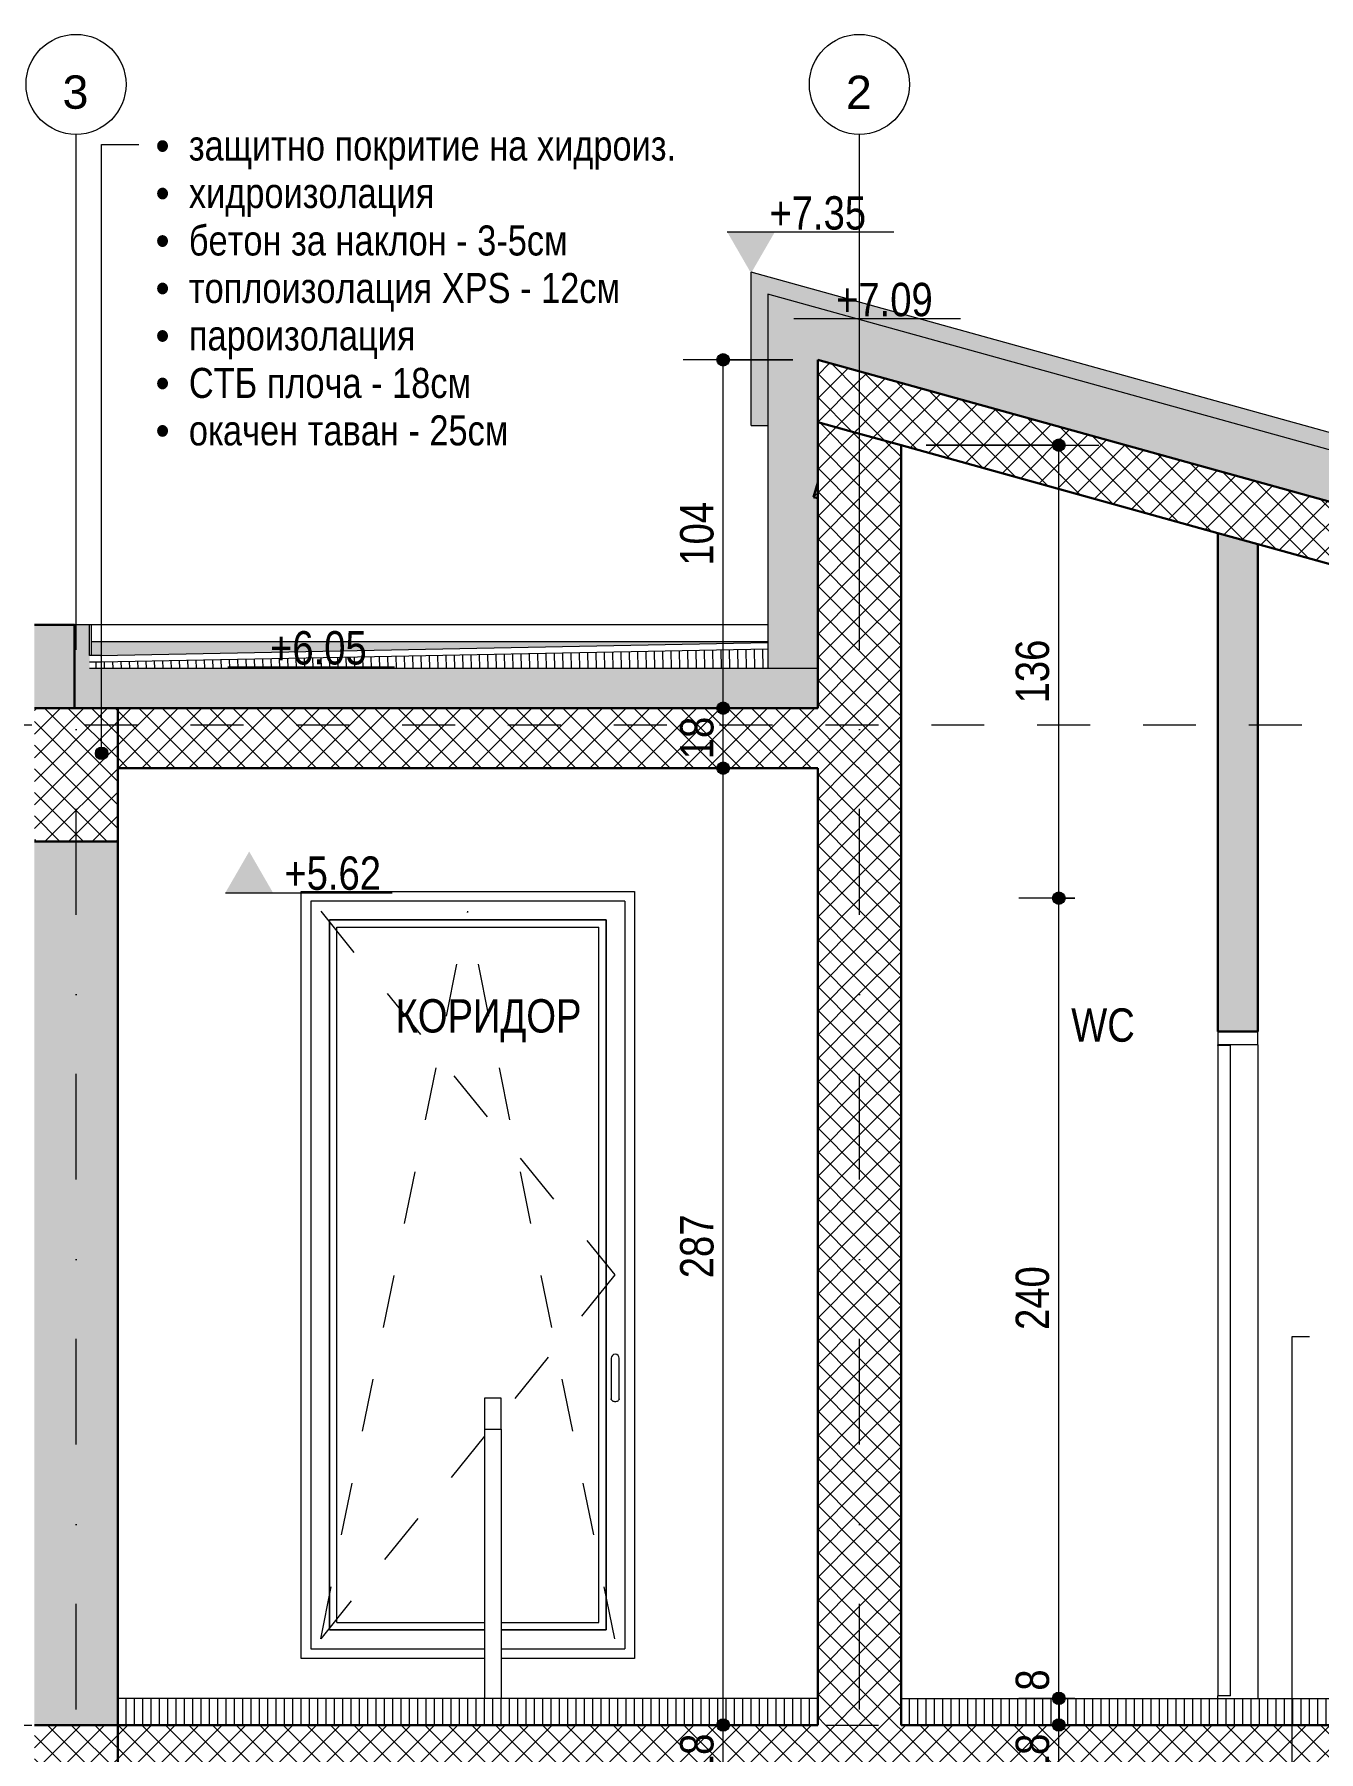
# Model space of a CAD drawing. Header units: centimetres. Extents: x -1882 to 51, y -197 to 807.
# Drawn here: x -944 to -559, y 292 to 807 of the extents above; entities that cross this region are included whole.
import ezdxf

# ---------------------------------------------------------------- set-up
doc = ezdxf.new("R2010")
doc.units = ezdxf.units.CM
doc.linetypes.add('Dash', pattern=[31.75, 15.875, -15.875])
doc.linetypes.add('Dash dot', pattern=[79.375, 31.75, -23.8125, 0, -23.8125])
for name, color, linetype, lineweight in [('A-ANNO-DIMS', 7, 'Continuous', 9), ('A-ANNO-DIMS-50', 7, 'Continuous', 9), ('A-ANNO-NOTE', 7, 'Continuous', 9), ('A-AREA-IDEN', 7, 'Continuous', 9), ('A-DETL-GENF', 7, 'Continuous', 9), ('A-DOOR', 7, 'Continuous', 9), ('A-DOOR-FRAM', 7, 'Continuous', 15), ('A-FLOR-FNSH', 7, 'Continuous', 9), ('A-FLOR-HRAL', 7, 'Continuous', 9), ('A-FLOR-LEVL', 7, 'Continuous', 9), ('A-FLOR-MCUT', 7, 'Continuous', 9), ('A-FLOR-PATT', 7, 'Continuous', 9), ('A-GLAZ', 7, 'Continuous', 5), ('A-GLAZ-HDLN', 7, 'Dash', 5), ('A-ROOF', 7, 'Continuous', 9), ('A-ROOF-FNSH', 7, 'Continuous', 9), ('A-ROOF-PATT', 7, 'Continuous', 9), ('A-WALL', 7, 'Continuous', 9), ('A-WALL-FNSH', 7, 'Continuous', 9), ('A-WALL-PATT', 7, 'Continuous', 9), ('G-ANNO-DIMS', 7, 'Continuous', 9), ('G-ANNO-TEXT', 7, 'Continuous', 9), ('S-BEAM', 7, 'Continuous', 9), ('S-COLS', 7, 'Continuous', 9), ('S-GRID', 7, 'Continuous', 9), ('S-GRID-IDEN', 7, 'Continuous', 9)]:
    doc.layers.add(name, color=color, linetype=linetype, lineweight=lineweight)
doc.layers.add('A-DETL', color=7, linetype='Continuous', lineweight=9, true_color=0x008000)
doc.styles.add('Arial', font='arial.ttf', dxfattribs={"height": 9.999999999999993})
doc.styles.add('Arial Narrow', font='ARIALN.TTF', dxfattribs={"height": 9.999999999999998})
doc.styles.add('Arial Narrow_1', font='ARIALN.TTF', dxfattribs={"height": 9.999999999999993})
doc.styles.add('Arial Narrow_2', font='ARIALN.TTF', dxfattribs={"height": 8.999999999999995})
doc.dimstyles.new('TEC_DIM', dxfattribs={"dimscale": 30.48, "dimtxt": 10.2343097361826, "dimasz": 0.4921259842519685, "dimexe": 0.3937007874015747, "dimexo": 0.2460629921259842, "dimgap": 0, "dimtad": 1, "dimdec": 0, "dimzin": 0, "dimdsep": 46, "dimtxsty": 'Arial Narrow', "dimblk1": 'DOTSMALL', "dimblk2": 'DOTSMALL', "dimsah": 1, "dimcen": 0.09, "dimazin": 0, "dimtfac": 1, "dimtdec": 4, "dimtix": 1, "dimtmove": 0, "dimatfit": 3, "dimfxl": 0, "dimtvp": 1, "dimtolj": 1, "dimtzin": 0, "dimarcsym": 0})
doc.dimstyles.new('TEC_DIM_2', dxfattribs={"dimscale": 30.48, "dimtxt": 10.2343097361826, "dimasz": 0.4921259842519685, "dimexe": 0.3937007874015747, "dimexo": 0.2460629921259842, "dimgap": 0, "dimtad": 1, "dimdec": 0, "dimzin": 0, "dimdsep": 46, "dimtxsty": 'Arial Narrow', "dimblk1": 'DOTSMALL', "dimblk2": 'DOTSMALL', "dimsah": 1, "dimcen": 0.09, "dimazin": 0, "dimtfac": 1, "dimtdec": 4, "dimtix": 1, "dimtmove": 2, "dimatfit": 3, "dimfxl": 0, "dimtvp": 1, "dimtolj": 1, "dimtzin": 0, "dimarcsym": 0})
pattern_1 = [(45, (-1066.009, 333.896), (-3.535533905932738, 3.535533905932738), []), (135, (-1066.009, 333.896), (-3.535533905932738, -3.535533905932737), [])]

# ---------------------------------------------------------------- blocks, each defined once
blk = doc.blocks.new('TEC_DOOR-INT - 70x200-2358333-5-5')
at = {"layer": 'A-DOOR', "lineweight": 15}
for p, q in [((-589.1434579077828, 503.7999999999998), (-589.1434579077828, 308.7999999999915)), ((-585.3434579077827, 503.7999999999998), (-589.1434579077828, 503.7999999999998)), ((-585.3434579077827, 308.7999999999915), (-585.3434579077827, 503.7999999999998)), ((-585.3434579077827, 308.7999999999915), (-589.1434579077828, 308.7999999999915))]:
    blk.add_line(p, q, dxfattribs=at)
at = {"layer": 'A-DOOR-FRAM'}
for p, q in [((-577.1434579076856, 508.0000000000028), (-589.1434579077827, 508.0000000000028)), ((-589.1434579077827, 508.0000000000028), (-589.1434579077827, 504.0000000000014)), ((-577.1434579076856, 504.0000000000014), (-577.1434579076856, 508.0000000000028)), ((-577.1434579076856, 504.0000000000014), (-589.1434579077827, 504.0000000000014)), ((-589.1434579077828, 503.7999999999998), (-589.1434579077828, 504.0000000000014)), ((-577.1434579076857, 504.0000000000014), (-577.1434579076857, 308.0000000000001)), ((-589.1434579077828, 308.0000000000001), (-589.1434579077828, 308.7999999999915))]:
    blk.add_line(p, q, dxfattribs=at)
blk = doc.blocks.new('SINGLE - OK - 100x220-2452613-5-5')
at = {"layer": 'A-GLAZ'}
for p, q in [((-861.2435041969753, 547.1000462892916), (-861.2435041969753, 322.8999537107082)), ((-767.0434116183926, 547.1000462892916), (-861.2435041969753, 547.1000462892916)), ((-767.0434116183926, 547.1000462892916), (-767.0434116183926, 322.8999537107082)), ((-855.6434556190925, 541.4999977114087), (-855.6434556190925, 328.5000022885912)), ((-772.6434601962756, 541.4999977114087), (-855.6434556190925, 541.4999977114087)), ((-855.6434556190925, 328.5000022885911), (-855.6434556190926, 541.4999977114087)), ((-855.6434556190925, 541.4999977114087), (-772.6434601962754, 541.4999977114087)), ((-772.6434601962756, 328.5000022885912), (-772.6434601962756, 541.4999977114087)), ((-772.6434601962756, 541.4999977114087), (-772.6434601962756, 328.5000022885911)), ((-853.4434557899897, 330.7000021176939), (-853.4434557899897, 539.2999978823059)), ((-853.4434557899897, 539.2999978823059), (-774.8434600253784, 539.2999978823059)), ((-774.8434600253784, 330.7000021176939), (-774.8434600253784, 539.2999978823059)), ((-771.0923209887447, 409.9999999999998), (-771.0923209887447, 397.8338207389982)), ((-768.6945948266235, 397.8338207389982), (-768.6945948266235, 409.9999999999998)), ((-853.4434557899897, 330.7000021176939), (-809.1434579076829, 330.7000021176939)), ((-804.0634579076831, 330.7000021176939), (-774.8434600253784, 330.7000021176939)), ((-855.6434556190925, 328.5000022885912), (-809.1434579076831, 328.5000022885912)), ((-809.1434579076831, 328.5000022885911), (-855.6434556190925, 328.5000022885911)), ((-804.063457907683, 328.5000022885912), (-772.6434601962756, 328.5000022885912)), ((-772.6434601962756, 328.5000022885911), (-804.063457907683, 328.5000022885911)), ((-861.2435041969753, 322.8999537107082), (-809.1434579076831, 322.8999537107082)), ((-804.0634579076831, 322.8999537107082), (-767.0434116183926, 322.8999537107082))]:
    blk.add_line(p, q, dxfattribs=at)
at = {"layer": 'A-GLAZ', "flags": 128}
for points in [[(-771.0923209887447, 397.8338207389982), (-771.0692851708071, 397.6796002883841), (-771.0010629705595, 397.5313064431992), (-770.8902761288974, 397.39463805275), (-770.7411821220162, 397.2748472066368), (-770.5595105489875, 397.1765373998962), (-770.3522429464803, 397.1034866232686), (-770.1273444922215, 397.0585021771324), (-769.8934579076841, 397.043312788525), (-769.6595713231468, 397.0585021771324), (-769.4346728688881, 397.1034866232686), (-769.2274052663807, 397.1765373998962), (-769.0457336933521, 397.2748472066368), (-768.8966396864708, 397.39463805275), (-768.7858528448089, 397.5313064431993), (-768.717630644561, 397.6796002883841), (-768.6945948266235, 397.8338207389982)], [(-771.0010629705595, 397.5313064431992), (-771.0692851708071, 397.6796002883841), (-771.0923209887447, 397.8338207389982)], [(-768.6945948266235, 397.8338207389982), (-768.717630644561, 397.6796002883841), (-768.7858528448089, 397.5313064431993)]]:
    blk.add_lwpolyline(points, dxfattribs=at)
at = {"layer": 'A-GLAZ'}
blk.add_arc((-769.8934579076841, 409.9999999999998), 1.198863081060608, 0, 180, dxfattribs=at)
at = {"layer": 'A-GLAZ-HDLN'}
for p, q in [((-858.2434556188657, 325.9000022888179), (-814.143457907684, 544.0999977111819)), ((-858.2434556188657, 544.0999977111821), (-770.0434601965023, 435.0000000000001)), ((-770.0434601965022, 325.900002288818), (-814.143457907684, 544.0999977111819)), ((-770.0434601965023, 435.0000000000001), (-804.0634579076824, 392.9185729585303)), ((-809.1434579076825, 386.6348085918907), (-858.2434556188657, 325.9000022888179))]:
    blk.add_line(p, q, dxfattribs=at)
blk = doc.blocks.new('Railing - Railing-2455743-5-5')
at = {"layer": 'A-FLOR-HRAL'}
for p, q in [((-804.0634579076827, 398.0000000000003), (-809.1434579076828, 398.0000000000003)), ((-809.1434579076827, 398.0000000000003), (-809.1434579076827, 388.6944889339301)), ((-804.0634579076826, 388.69448893393), (-804.0634579076826, 398.0000000000002)), ((-809.1434579076825, 388.69448893393), (-804.0634579076825, 388.69448893393)), ((-809.1434579076827, 388.6944889339301), (-809.1434579076835, 308)), ((-804.0634579076825, 388.69448893393), (-804.0634579076833, 308.0000000000001)), ((-819.1434579076835, 239.6666666452436), (-820.7606193581078, 234.2761284771627)), ((-824.223457907684, 234.2761284771626), (-819.1434579076839, 234.2761284771627)), ((-824.2234579076826, 114.6666666666665), (-824.223457907684, 234.2761284771626)), ((-819.1434579076839, 234.2761284771627), (-824.223457907684, 234.2761284771627)), ((-824.2234579076826, 114.6666666666665), (-824.2234579076827, 108.4268804172168)), ((-819.1434579076825, 114.6666666666665), (-824.2234579076826, 114.6666666666665)), ((-824.2234579076827, 108.4268804172168), (-819.1434579076828, 108.4268804172167))]:
    blk.add_line(p, q, dxfattribs=at)
blk = doc.blocks.new('Grid - TEC_GRID_CIRCLE-145857-5-5')
at = {"layer": 'S-GRID-IDEN'}
blk.add_circle((-696.6434579076903, 792.090390550613), 14.99999999999989, dxfattribs=at)
blk = doc.blocks.new('Spot Elevations - ELEVATION_PROJECT-150941-5-5')
at = {"layer": 'A-ANNO-NOTE'}
blk.add_hatch(color=256, dxfattribs=at).paths.add_polyline_path([(-1179.045059709285, 312.3931993413498), (-1164.734625757587, 312.3931993413497), (-1171.889842733436, 299.9999999999998)])
blk.add_line((-1179.045059709285, 312.3931993413498), (-1129.045059709285, 312.3931993413496), dxfattribs=at)
blk = doc.blocks.new('Spot Elevations - ELEVATION_PROJECT-V35-5-5')
at = {"layer": 'A-ANNO-NOTE'}
blk.add_hatch(color=256, dxfattribs=at).paths.add_polyline_path([(-886.8470306024583, 549.6068006591179), (-872.5365966507601, 549.606800659118), (-879.6918136266091, 562.0000000004678)])
blk.add_line((-886.8470306024583, 549.6068006591179), (-836.8470306024583, 549.6068006591181), dxfattribs=at)
blk = doc.blocks.new('DIMBLOCK19-5-5')
at = {"layer": 'A-ANNO-DIMS-50', "transparency": 16777216}
h = blk.add_hatch(color=256, dxfattribs=at)
edge = h.paths.add_edge_path()
edge.add_arc((-737.4990578475264, 300), 1.875, 0, 360)
h = blk.add_hatch(color=256, dxfattribs=at)
edge = h.paths.add_edge_path()
edge.add_arc((-737.4990578475264, 282), 1.875, 0, 360)
for p, q in [((-732.650708276976, 300), (-749.4990578475264, 300)), ((-737.4990578475264, 282), (-737.4990578475264, 300)), ((-737.4990578475265, 300), (-732.650708276976, 300)), ((-732.650708276976, 282), (-749.4990578475264, 282)), ((-737.4990578475265, 282), (-732.650708276976, 282))]:
    blk.add_line(p, q, dxfattribs=at)
for centre in [(-737.4990578475264, 300), (-737.4990578475264, 282)]:
    blk.add_circle(centre, 1.875, dxfattribs=at)
at = {"layer": 'A-ANNO-DIMS-50', "color": 0, "transparency": 16777216, "insert": (-750.4231463435788, 284.6644749252203), "char_height": 9.999999999999998, "width": 15.20526017947128, "attachment_point": 1, "rotation": 90, "line_spacing_factor": 0.9746961653507236, "style": 'Arial Narrow'}
blk.add_mtext('18', dxfattribs=at)
blk = doc.blocks.new('_DotSmall')
at = {"color": 0, "linetype": 'ByBlock', "const_width": 0.5}
blk.add_lwpolyline([(-0.0625, 0, 1), (0.0625, 0, 1)], format="xyb", close=True, dxfattribs=at)
blk = doc.blocks.new('DIMBLOCK20-5-5')
at = {"layer": 'A-ANNO-DIMS-50', "transparency": 16777216}
h = blk.add_hatch(color=256, dxfattribs=at)
edge = h.paths.add_edge_path()
edge.add_arc((-737.4990578475264, 587.0000000000001), 1.875, 0, 360)
h = blk.add_hatch(color=256, dxfattribs=at)
edge = h.paths.add_edge_path()
edge.add_arc((-737.4990578475264, 300), 1.875, 0, 360)
for p, q in [((-732.650708276976, 587.0000000000001), (-749.4990578475264, 587.0000000000001)), ((-737.4990578475264, 300), (-737.4990578475264, 587.0000000000001)), ((-737.4990578475265, 587.0000000000001), (-732.650708276976, 587.0000000000001)), ((-732.650708276976, 300), (-749.4990578475264, 300)), ((-737.4990578475265, 300), (-732.650708276976, 300))]:
    blk.add_line(p, q, dxfattribs=at)
for centre in [(-737.4990578475264, 587.0000000000001), (-737.4990578475264, 300)]:
    blk.add_circle(centre, 1.875, dxfattribs=at)
at = {"layer": 'A-ANNO-DIMS-50', "color": 0, "transparency": 16777216, "insert": (-750.4231463435788, 433.9967123878305), "char_height": 9.999999999999998, "width": 22.80789026920693, "attachment_point": 1, "rotation": 90, "line_spacing_factor": 0.9746961653507236, "style": 'Arial Narrow'}
blk.add_mtext('287', dxfattribs=at)
blk = doc.blocks.new('DIMBLOCK21-5-5')
at = {"layer": 'A-ANNO-DIMS-50', "transparency": 16777216}
h = blk.add_hatch(color=256, dxfattribs=at)
edge = h.paths.add_edge_path()
edge.add_arc((-737.4990578475264, 605.0000000000001), 1.875, 0, 360)
h = blk.add_hatch(color=256, dxfattribs=at)
edge = h.paths.add_edge_path()
edge.add_arc((-737.4990578475264, 587.0000000000001), 1.875, 0, 360)
for p, q in [((-732.650708276976, 605.0000000000001), (-749.4990578475264, 605.0000000000001)), ((-737.4990578475264, 587.0000000000001), (-737.4990578475264, 605.0000000000001)), ((-737.4990578475265, 605.0000000000001), (-732.650708276976, 605.0000000000001)), ((-732.650708276976, 587.0000000000001), (-749.4990578475264, 587.0000000000001)), ((-737.4990578475265, 587.0000000000001), (-732.650708276976, 587.0000000000001))]:
    blk.add_line(p, q, dxfattribs=at)
for centre in [(-737.4990578475264, 605.0000000000001), (-737.4990578475264, 587.0000000000001)]:
    blk.add_circle(centre, 1.875, dxfattribs=at)
at = {"layer": 'A-ANNO-DIMS-50', "color": 0, "transparency": 16777216, "insert": (-750.4231463435788, 589.6644749252204), "char_height": 9.999999999999998, "width": 15.20526017947128, "attachment_point": 1, "rotation": 90, "line_spacing_factor": 0.9746961653507236, "style": 'Arial Narrow'}
blk.add_mtext('18', dxfattribs=at)
blk = doc.blocks.new('DIMBLOCK22-5-5')
at = {"layer": 'A-ANNO-DIMS-50', "transparency": 16777216}
h = blk.add_hatch(color=256, dxfattribs=at)
edge = h.paths.add_edge_path()
edge.add_arc((-737.4990578475264, 709.4714159652941), 1.875, 0, 360)
h = blk.add_hatch(color=256, dxfattribs=at)
edge = h.paths.add_edge_path()
edge.add_arc((-737.4990578475264, 605.0000000000001), 1.875, 0, 360)
for p, q in [((-716.6434579076855, 709.4714159652941), (-749.4990578475264, 709.4714159652941)), ((-737.4990578475264, 605.0000000000001), (-737.4990578475264, 709.4714159652941)), ((-737.4990578475265, 709.4714159652941), (-716.6434579076855, 709.4714159652941)), ((-732.650708276976, 605.0000000000001), (-749.4990578475264, 605.0000000000001)), ((-737.4990578475265, 605.0000000000001), (-732.650708276976, 605.0000000000001))]:
    blk.add_line(p, q, dxfattribs=at)
for centre in [(-737.4990578475264, 709.4714159652941), (-737.4990578475264, 605.0000000000001)]:
    blk.add_circle(centre, 1.875, dxfattribs=at)
at = {"layer": 'A-ANNO-DIMS-50', "color": 0, "transparency": 16777216, "insert": (-750.4231463435788, 647.7324203704775), "char_height": 9.999999999999998, "width": 22.80789026920693, "attachment_point": 1, "rotation": 90, "line_spacing_factor": 0.9746961653507236, "style": 'Arial Narrow'}
blk.add_mtext('104', dxfattribs=at)
blk = doc.blocks.new('DIMBLOCK27-5-5')
at = {"layer": 'A-ANNO-DIMS-50', "transparency": 16777216}
h = blk.add_hatch(color=256, dxfattribs=at)
edge = h.paths.add_edge_path()
edge.add_arc((-636.8304063771086, 300), 1.875, 0, 360)
h = blk.add_hatch(color=256, dxfattribs=at)
edge = h.paths.add_edge_path()
edge.add_arc((-636.8304063771086, 282), 1.875, 0, 360)
for p, q in [((-631.9820568065579, 300), (-648.8304063771085, 300)), ((-636.8304063771086, 282), (-636.8304063771086, 300)), ((-636.8304063771086, 300), (-631.982056806558, 300)), ((-631.9820568065579, 282), (-648.8304063771085, 282)), ((-636.8304063771086, 282), (-631.982056806558, 282))]:
    blk.add_line(p, q, dxfattribs=at)
for centre in [(-636.8304063771086, 300), (-636.8304063771086, 282)]:
    blk.add_circle(centre, 1.875, dxfattribs=at)
at = {"layer": 'A-ANNO-DIMS-50', "color": 0, "transparency": 16777216, "insert": (-649.7544948731608, 284.6644749252203), "char_height": 9.999999999999998, "width": 15.20526017947128, "attachment_point": 1, "rotation": 90, "line_spacing_factor": 0.9746961653507236, "style": 'Arial Narrow'}
blk.add_mtext('18', dxfattribs=at)
blk = doc.blocks.new('DIMBLOCK28-5-5')
at = {"layer": 'A-ANNO-DIMS-50', "transparency": 16777216}
h = blk.add_hatch(color=256, dxfattribs=at)
edge = h.paths.add_edge_path()
edge.add_arc((-636.8304063771086, 308.0000000000001), 1.875, 0, 360)
h = blk.add_hatch(color=256, dxfattribs=at)
edge = h.paths.add_edge_path()
edge.add_arc((-636.8304063771086, 300), 1.875, 0, 360)
for p, q in [((-631.9820568065579, 308.0000000000001), (-648.8304063771085, 308.0000000000001)), ((-636.8304063771086, 300), (-636.8304063771086, 308.0000000000001)), ((-636.8304063771086, 308.0000000000001), (-631.982056806558, 308.0000000000001)), ((-631.9820568065579, 300), (-648.8304063771085, 300)), ((-636.8304063771086, 300), (-631.982056806558, 300))]:
    blk.add_line(p, q, dxfattribs=at)
for centre in [(-636.8304063771086, 308.0000000000001), (-636.8304063771086, 300)]:
    blk.add_circle(centre, 1.875, dxfattribs=at)
at = {"layer": 'A-ANNO-DIMS-50', "color": 0, "transparency": 16777216, "insert": (-649.7544948731608, 310.3035289283495), "char_height": 9.999999999999998, "width": 7.602630089735642, "attachment_point": 1, "rotation": 90, "line_spacing_factor": 0.9746961653507236, "style": 'Arial Narrow'}
blk.add_mtext('\\fArial Narrow|b0|i0|c204|p34|;8', dxfattribs=at)
blk = doc.blocks.new('DIMBLOCK29-5-5')
at = {"layer": 'A-ANNO-DIMS-50', "transparency": 16777216}
h = blk.add_hatch(color=256, dxfattribs=at)
edge = h.paths.add_edge_path()
edge.add_arc((-636.8304063771086, 547.999999999986), 1.875, 0, 360)
h = blk.add_hatch(color=256, dxfattribs=at)
edge = h.paths.add_edge_path()
edge.add_arc((-636.8304063771086, 308.0000000000001), 1.875, 0, 360)
for p, q in [((-631.9820568065579, 547.999999999986), (-648.8304063771085, 547.999999999986)), ((-636.8304063771086, 308.0000000000001), (-636.8304063771086, 547.999999999986)), ((-636.8304063771086, 547.999999999986), (-631.982056806558, 547.999999999986)), ((-631.9820568065579, 308.0000000000001), (-648.8304063771085, 308.0000000000001)), ((-636.8304063771086, 308.0000000000001), (-631.982056806558, 308.0000000000001))]:
    blk.add_line(p, q, dxfattribs=at)
for centre in [(-636.8304063771086, 547.999999999986), (-636.8304063771086, 308.0000000000001)]:
    blk.add_circle(centre, 1.875, dxfattribs=at)
at = {"layer": 'A-ANNO-DIMS-50', "color": 0, "transparency": 16777216, "insert": (-649.7544948731608, 418.4967123878235), "char_height": 9.999999999999998, "width": 22.80789026920693, "attachment_point": 1, "rotation": 90, "line_spacing_factor": 0.9746961653507236, "style": 'Arial Narrow'}
blk.add_mtext('240', dxfattribs=at)
blk = doc.blocks.new('DIMBLOCK30-5-5')
at = {"layer": 'A-ANNO-DIMS-50', "transparency": 16777216}
h = blk.add_hatch(color=256, dxfattribs=at)
edge = h.paths.add_edge_path()
edge.add_arc((-636.8304063771086, 683.8589425116213), 1.875, 0, 360)
h = blk.add_hatch(color=256, dxfattribs=at)
edge = h.paths.add_edge_path()
edge.add_arc((-636.8304063771086, 547.999999999986), 1.875, 0, 360)
for p, q in [((-676.6434579076839, 683.8589425116213), (-624.8304063771086, 683.8589425116213)), ((-636.8304063771086, 683.8589425116212), (-676.6434579076839, 683.8589425116212)), ((-636.8304063771086, 547.999999999986), (-636.8304063771086, 683.8589425116213)), ((-631.9820568065579, 547.999999999986), (-648.8304063771085, 547.999999999986)), ((-636.8304063771086, 547.999999999986), (-631.982056806558, 547.999999999986))]:
    blk.add_line(p, q, dxfattribs=at)
for centre in [(-636.8304063771086, 683.8589425116213), (-636.8304063771086, 547.999999999986)]:
    blk.add_circle(centre, 1.875, dxfattribs=at)
at = {"layer": 'A-ANNO-DIMS-50', "color": 0, "transparency": 16777216, "insert": (-649.7544948731608, 606.426183643634), "char_height": 9.999999999999998, "width": 22.80789026920693, "attachment_point": 1, "rotation": 90, "line_spacing_factor": 0.9746961653507236, "style": 'Arial Narrow'}
blk.add_mtext('136', dxfattribs=at)

msp = doc.modelspace()

# ---------------------------------------------------------------- hatches: boundary and pattern name
at = {"layer": 'A-DETL-GENF'}
h = msp.add_hatch(dxfattribs=at)
h.set_pattern_fill('FP1_8', color=256, style=0, pattern_type=2)
h.set_pattern_definition(pattern_1)
h.paths.add_polyline_path([(-919.1434579076839, 565.0000000000001), (-919.1434579076839, 605.0000000000003), (-944.1434579076835, 605.0000000000003), (-944.1434579076835, 565.0000000000001)])
at = {"layer": 'A-DETL-GENF', "true_color": 0x808080}
msp.add_hatch(color=8, dxfattribs=at).paths.add_polyline_path([(-944.1434579076835, 299.9999999999999), (-919.1434579076832, 299.9999999999999), (-919.1434579076832, 565.0000000000001), (-944.1434579076835, 565.0000000000001), (-944.1434579076835, 315.4084417288818)])
at = {"layer": 'A-DETL-GENF'}
h = msp.add_hatch(dxfattribs=at)
h.set_pattern_fill('FP1_8', color=256, style=0, pattern_type=2)
h.set_pattern_definition(pattern_1)
h.paths.add_polyline_path([(-919.1434579076843, 259.9999999999997), (-919.1434579076843, 299.9999999999999), (-944.143457907684, 299.9999999999999), (-944.143457907684, 259.9999999999997)])
h = msp.add_hatch(dxfattribs=at)
h.set_pattern_fill('FP1_8', color=256, style=0, pattern_type=2)
h.set_pattern_definition(pattern_1)
h.paths.add_polyline_path([(-684.1434579076828, -2.165734258596785e-13), (-684.1434579076828, 299.9999999999999), (-709.1434579076825, 299.9999999999999), (-709.1434579076825, -2.165734258596785e-13)])
at = {"layer": 'A-FLOR-PATT'}
h = msp.add_hatch(dxfattribs=at)
h.set_pattern_fill('FP1_8', color=256, style=0, pattern_type=2)
h.set_pattern_definition(pattern_1)
h.paths.add_polyline_path([(-737.7269532720779, 587.0000000000001), (-697.2708371053884, 587.0000000000001), (-697.2708371053884, 605.0000000000005), (-919.1434579076839, 605.0000000000005), (-919.1434579076837, 587.0000000000001)])
h = msp.add_hatch(dxfattribs=at)
h.set_pattern_fill('FP1_8', color=256, style=0, pattern_type=2)
h.set_pattern_definition(pattern_1)
h.paths.add_polyline_path([(-697.2708371053884, 587.0000000000001), (-684.1434579076827, 587.0000000000001), (-684.1434579076827, 605.0000000000005), (-697.2708371053884, 605.0000000000005)])
at = {"layer": 'A-FLOR-PATT', "true_color": 0x787878}
h = msp.add_hatch(dxfattribs=at)
h.set_pattern_fill('FP1_5', color=8, style=0, pattern_type=2)
h.set_pattern_definition([(270, (-964.143, 308), (2.5, 1.530808498934192e-16), [])])
h.paths.add_polyline_path([(-847.5532270381185, 299.9999999999999), (-709.1434579076833, 299.9999999999999), (-709.1434579076833, 308), (-919.1434579076837, 308), (-919.1434579076843, 299.9999999999999), (-902.4663639211388, 299.9999999999999)])
h = msp.add_hatch(dxfattribs=at)
h.set_pattern_fill('FP1_5', color=8, angle=-2.035554996136651e-13, style=0, pattern_type=2)
h.set_pattern_definition([(270, (-964.1429999999989, 308.0000000000034), (2.5, -8.728703347107833e-15), [])])
h.paths.add_polyline_path([(-298.4218582079159, 299.9999999999999), (-249.1434579076821, 299.9999999999999), (-249.1434579076818, 308), (-684.1434579076836, 308), (-684.1434579076836, 299.9999999999999), (-408.2481319739566, 299.9999999999999)])
at = {"layer": 'A-FLOR-PATT'}
h = msp.add_hatch(dxfattribs=at)
h.set_pattern_fill('FP1_8', color=256, style=0, pattern_type=2)
h.set_pattern_definition(pattern_1)
h.paths.add_polyline_path([(-847.5532270381185, 282), (-709.1434579076825, 282), (-709.1434579076825, 299.9999999999999), (-919.1434579076843, 299.9999999999999), (-919.1434579076843, 282)])
h = msp.add_hatch(dxfattribs=at)
h.set_pattern_fill('FP1_8', color=256, style=0, pattern_type=2)
h.set_pattern_definition(pattern_1)
h.paths.add_polyline_path([(-466.1434579076821, 281.9999999999998), (-224.1434579076279, 282), (-224.1434579076279, 299.9999999999999), (-684.1434579076828, 299.9999999999999), (-684.1434579076827, 282), (-518.074405739997, 281.9999999999998)])
at = {"layer": 'A-ROOF-PATT', "lineweight": 5, "true_color": 0xc0c0c0}
for points in [[(-697.2708371053884, 721.7449800246497), (-697.2708371053885, 726.933691094699), (-729.1434579076832, 735.7727511266876), (-729.1434579076836, 730.5840400566385), (-724.1434579076845, 729.1974173363396)], [(-204.1434579076825, 584.9886544252226), (-204.1434579076825, 590.1773654952716), (-697.2708371053884, 726.9336910946988), (-697.2708371053885, 721.7449800246497), (-209.1434579076831, 586.375277145522)]]:
    msp.add_hatch(color=9, dxfattribs=at).paths.add_polyline_path(points)
at = {"layer": 'A-ROOF-PATT', "lineweight": 5, "true_color": 0xffff80}
for points in [[(-697.2708371053884, 706.1788468145027), (-697.2708371053885, 721.7449800246501), (-724.1434579076835, 729.1974173363393), (-724.1434579076836, 713.6312841261921), (-709.1434579076847, 709.4714159652948)], [(-209.1434579076824, 570.8091439353748), (-209.1434579076824, 586.375277145522), (-697.2708371053884, 721.7449800246497), (-697.2708371053885, 706.1788468145027), (-224.143457907682, 574.969012096272)], [(-737.7269532720779, 605.0000000000005), (-709.143457907685, 605.0000000000005), (-709.143457907685, 617.0000000000003), (-927.5937983204651, 617.0000000000003), (-927.5937983204647, 605.0000000000005), (-919.1434579076839, 605.0000000000005)]]:
    msp.add_hatch(color=51, dxfattribs=at).paths.add_polyline_path(points)
at = {"layer": 'A-ROOF-PATT'}
h = msp.add_hatch(dxfattribs=at)
h.set_pattern_fill('FP1_8', color=256, style=0, pattern_type=2)
h.set_pattern_definition(pattern_1)
h.paths.add_polyline_path([(-697.2708371053885, 687.4994869623258), (-697.2708371053884, 706.1788468145027), (-709.1434579076839, 709.4714159652946), (-709.1434579076839, 690.7920561131178)])
h = msp.add_hatch(dxfattribs=at)
h.set_pattern_fill('FP1_8', color=256, style=0, pattern_type=2)
h.set_pattern_definition(pattern_1)
h.paths.add_polyline_path([(-224.143457907682, 556.2896522440957), (-224.143457907682, 574.9690120962723), (-697.2708371053884, 706.1788468145024), (-697.2708371053884, 687.4994869623256), (-243.5087213248957, 561.6601150918731)])
at = {"layer": 'A-ROOF-PATT', "true_color": 0xc0c0c0}
h = msp.add_hatch(dxfattribs=at)
h.set_pattern_fill('FP1_2', color=9, style=0, pattern_type=2)
h.set_pattern_definition([(0, (-1066.009, 618.7669999999999), (5.08, 0.04095), [0.4191, -3.391, 0.4191, -3.391, -20.32]), (0, (-1066.009, 618.7669999999999), (5.08, 0.04095), [-7.62, 0.4191, -7.201000000000001, 0.4191, -3.391, -8.89]), (0, (-1066.009, 618.7669999999999), (5.08, 0.04095), [-19.05, 0.4191, -2.121, 0.4191, -5.931]), (176.804, (-1064.104, 618.7869999999999), (-3.639895827512389, 0.1213494860223976), [0.20988, -1.698, 0.20988, -1.698, -10.176]), (176.804, (-1064.104, 618.7869999999999), (-3.639895827512389, 0.1213494860223976), [-3.816, 0.20988, -3.606, 0.20988, -1.698, -4.451999999999999]), (176.804, (-1064.104, 618.7869999999999), (-3.639895827512389, 0.1213494860223976), [-9.539999999999997, 0.20988, -1.062, 0.20988, -2.97]), (183.196, (-1063.469, 618.869), (-1.440190596589518, -0.1623156751368366), [0.20988, -1.698, 0.20988, -11.874]), (183.196, (-1063.469, 618.869), (-1.440190596589518, -0.1623156751368366), [-2.118, -1.698, 0.20988, -3.606, -6.36]), (183.196, (-1063.469, 618.869), (-1.440190596589518, -0.1623156751368366), [-7.632000000000001, 0.20988, -1.698, 0.20988, -4.242]), (183.196, (-1063.469, 618.869), (-1.440190596589518, -0.1623156751368366), [-9.75, -1.062, 0.20988, -2.97])])
h.paths.add_polyline_path([(-927.143457907684, 620.7598914010106), (-724.1434579076855, 624.7082568807342), (-724.1434579076855, 625.0000000000005), (-927.1434579076845, 625.0000000000005), (-927.143457907684, 620.7888423155891)])
h = msp.add_hatch(dxfattribs=at)
h.set_pattern_fill('FP1_3', color=9, angle=-1.017777498068325e-13, style=0, pattern_type=2)
h.set_pattern_definition([(271.1139999999999, (-818.1429999999989, 622.8800000000015), (2.499527478636489, 0.04860435722355153), [])])
h.paths.add_polyline_path([(-737.7269532720779, 617.0000000000003), (-724.143457907684, 617.0000000000003), (-724.143457907684, 622.7078786318461), (-927.5937983204651, 618.7507358216317), (-927.5937983204651, 617.0000000000003)])
at = {"layer": 'A-WALL-PATT', "lineweight": 5, "true_color": 0xc0c0c0}
msp.add_hatch(color=9, dxfattribs=at).paths.add_polyline_path([(-729.1434579076845, 689.7632132039661), (-724.1434579076844, 689.7632132039661), (-724.1434579076844, 729.1974173363394), (-729.1434579076845, 730.5840400566386), (-729.1434579076845, 693.4374029305349)])
at = {"layer": 'A-WALL-PATT', "lineweight": 5, "true_color": 0xffff80}
for points in [[(-724.143457907684, 617.0000000000003), (-709.143457907685, 617.0000000000003), (-709.1434579076847, 709.4714159652948), (-724.143457907684, 713.6312841261923), (-724.143457907684, 622.7078786318461)], [(-932.1434579076837, 605.0000000000003), (-927.5937983204651, 605.0000000000003), (-927.5937983204647, 630.0000000000001), (-932.1434579076837, 630.0000000000001), (-932.1434579076837, 614.6911921377833)]]:
    msp.add_hatch(color=51, dxfattribs=at).paths.add_polyline_path(points)
at = {"layer": 'A-WALL-PATT'}
h = msp.add_hatch(dxfattribs=at)
h.set_pattern_fill('FP1_8', color=256, style=0, pattern_type=2)
h.set_pattern_definition(pattern_1)
h.paths.add_polyline_path([(-697.2708371053884, 605.0000000000003), (-697.2708371053885, 687.4994869623258), (-709.1434579076832, 690.7920561131176), (-709.143457907685, 605.0000000000003)])
h = msp.add_hatch(dxfattribs=at)
h.set_pattern_fill('FP1_8', color=256, style=0, pattern_type=2)
h.set_pattern_definition(pattern_1)
h.paths.add_polyline_path([(-684.1434579076845, 605.0000000000003), (-684.1434579076845, 683.858942511622), (-697.2708371053884, 687.4994869623258), (-697.2708371053884, 605.0000000000003)])
at = {"layer": 'A-WALL-PATT', "lineweight": 5, "true_color": 0x808080}
for points in [[(-577.1434579076852, 508.0000000000002), (-577.143457907685, 654.1852162972193), (-589.143457907685, 657.5131108259376), (-589.143457907685, 508.0000000000002)], [(-944.1434579076837, 605.0000000000003), (-932.1434579076837, 605.0000000000003), (-932.1434579076837, 630.0000000000001), (-944.1434579076837, 630.0000000000001)]]:
    msp.add_hatch(color=8, dxfattribs=at).paths.add_polyline_path(points)
at = {"layer": 'G-ANNO-TEXT'}
h = msp.add_hatch(color=256, dxfattribs=at)
edge = h.paths.add_edge_path()
edge.add_arc((-923.9489130713713, 591.4327764307175), 1.875, 0, 360)
at = {"layer": 'S-BEAM'}
h = msp.add_hatch(dxfattribs=at)
h.set_pattern_fill('FP1_8', color=256, style=0, pattern_type=2)
h.set_pattern_definition(pattern_1)
h.paths.add_polyline_path([(-709.1434579076838, 667.9617274049018), (-709.1434579076833, 672.708915535078), (-710.3659492255846, 668.3007542522558)])
at = {"layer": 'S-COLS'}
h = msp.add_hatch(dxfattribs=at)
h.set_pattern_fill('FP1_8', color=256, style=0, pattern_type=2)
h.set_pattern_definition(pattern_1)
h.paths.add_polyline_path([(-709.1434579076833, 299.9999999999999), (-697.2708371053884, 299.9999999999999), (-697.2708371053884, 587.0000000000001), (-709.1434579076833, 587.0000000000001), (-709.1434579076833, 308)])
h.paths.add_polyline_path([(-697.2708371053884, 605.0000000000005), (-697.2708371053885, 687.4994869623258), (-709.1434579076833, 690.7920561131178), (-709.1434579076833, 605.0000000000005)])
h = msp.add_hatch(dxfattribs=at)
h.set_pattern_fill('FP1_8', color=256, style=0, pattern_type=2)
h.set_pattern_definition(pattern_1)
h.paths.add_polyline_path([(-684.1434579076836, 299.9999999999999), (-684.1434579076836, 587.0000000000001), (-697.2708371053884, 587.0000000000001), (-697.2708371053884, 299.9999999999999)])
h.paths.add_polyline_path([(-684.1434579076836, 605.0000000000005), (-684.1434579076832, 683.8589425116214), (-697.2708371053884, 687.4994869623258), (-697.2708371053884, 605.0000000000005)])

# ---------------------------------------------------------------- linework, layer by layer
at = {"layer": 'A-DETL', "color": 7, "lineweight": 30}
for p, q in [((-577.1434579076856, 654.185216297219), (-589.1434579076857, 657.5131108259371)), ((-919.1434579076841, 605), (-944.1434579076838, 605)), ((-919.1434579076841, 564.9999999999998), (-919.1434579076841, 605)), ((-709.143457907684, 308.0000000000001), (-709.143457907684, 587.0000000000001)), ((-684.1434579076839, 308.0000000000001), (-684.1434579076839, 587.0000000000001)), ((-919.1434579076837, 564.9999999999998), (-944.1434579076838, 564.9999999999998)), ((-919.1434579076837, 300), (-919.1434579076837, 564.9999999999998)), ((-709.143457907684, 300), (-709.143457907684, 308.0000000000001)), ((-684.1434579076839, 300), (-684.1434579076839, 308.0000000000001)), ((-944.1434579076838, 300), (-919.1434579076837, 300)), ((-919.1434579076846, 259.9999999999998), (-919.1434579076846, 300))]:
    msp.add_line(p, q, dxfattribs=at)
at = {"layer": 'A-FLOR-FNSH', "lineweight": 30}
for p, q in [((-919.1434579076843, 605.0000000000001), (-709.1434579076857, 605.0000000000001)), ((-684.1434579076832, 587.0000000000001), (-684.1434579076832, 605.0000000000001)), ((-919.1434579076841, 587.0000000000001), (-709.143457907684, 587.0000000000001)), ((-919.143457907684, 300), (-709.143457907684, 300)), ((-224.1434579076291, 300), (-684.1434579076838, 300))]:
    msp.add_line(p, q, dxfattribs=at)
at = {"layer": 'A-FLOR-FNSH'}
for p, q in [((-709.143457907684, 308.0000000000001), (-919.1434579076839, 308.0000000000001)), ((-684.1434579076838, 308.0000000000001), (-249.143457907683, 308.0000000000001))]:
    msp.add_line(p, q, dxfattribs=at)
at = {"layer": 'A-FLOR-LEVL', "linetype": 'Dash'}
for p, q in [((-1881.557504608538, 600), (-17.45771678752523, 600)), ((-1881.557504608548, 300), (-17.45771678752111, 300))]:
    msp.add_line(p, q, dxfattribs=at)
at = {"layer": 'A-FLOR-MCUT'}
for p, q in [((-709.143457907684, 300), (-709.143457907684, 308.0000000000001)), ((-684.1434579076839, 308.0000000000001), (-684.1434579076839, 300))]:
    msp.add_line(p, q, dxfattribs=at)
at = {"layer": 'A-ROOF', "lineweight": 30}
for p, q in [((-224.1434579076831, 574.9690120962722), (-709.1434579076845, 709.4714159652941)), ((-589.1434579076857, 657.5131108259371), (-684.143457907685, 683.8589425116215)), ((-249.1434579076833, 563.2227658455914), (-577.1434579076856, 654.185216297219)), ((-709.1434579076857, 605.0000000000001), (-709.1434579076857, 617.0000000000001))]:
    msp.add_line(p, q, dxfattribs=at)
at = {"layer": 'A-ROOF'}
for p, q in [((-927.1434579076847, 625.0000000000001), (-724.1434579076861, 625.0000000000001)), ((-924.2191515377096, 618.8164981691928), (-927.5937983204652, 618.7507358216313)), ((-724.1434579076845, 622.7078786318458), (-924.2192267713548, 618.8164967053231)), ((-927.5937983204651, 617.0000000000001), (-724.1434579076844, 617.0000000000001))]:
    msp.add_line(p, q, dxfattribs=at)
at = {"layer": 'A-ROOF-FNSH'}
for p, q in [((-729.1434579076838, 730.5840400566381), (-729.1434579076838, 735.7727511266871)), ((-204.1434579076836, 590.1773654952714), (-729.1434579076841, 735.7727511266871)), ((-209.1434579076842, 586.3752771455217), (-724.1434579076853, 729.1974173363392)), ((-924.2581184985472, 620.8161185279575), (-724.1434579076846, 624.7082568807339)), ((-924.258118498547, 620.8161185279577), (-927.5937983204652, 620.7511155365561))]:
    msp.add_line(p, q, dxfattribs=at)
at = {"layer": 'A-WALL', "lineweight": 30}
for p, q in [((-709.1434579076858, 625), (-709.1434579076828, 709.4714159652942)), ((-684.1434579076852, 683.8589425116215), (-684.1434579076852, 605)), ((-589.1434579076857, 508.0000000000001), (-589.1434579076857, 657.5131108259371)), ((-577.1434579076857, 508.0000000000001), (-577.1434579076857, 654.1852162972191)), ((-944.143457907684, 629.9999999999999), (-932.1434579076841, 629.9999999999999)), ((-932.1434579076841, 605), (-932.1434579076841, 629.9999999999999)), ((-577.1434579076856, 508.0000000000001), (-589.1434579076857, 508.0000000000001))]:
    msp.add_line(p, q, dxfattribs=at)
at = {"layer": 'A-WALL'}
for p, q in [((-724.1434579076848, 689.7632132039657), (-724.1434579076844, 617.0000000000001)), ((-724.1434579076861, 629.9999999999999), (-932.1434579076841, 629.9999999999999)), ((-927.5937983204652, 620.7511155365561), (-927.5937983204652, 629.9999999999999)), ((-927.1434579076839, 629.9999999999999), (-927.1434579076839, 620.7598914010102)), ((-709.1434579076857, 625), (-709.1434579076857, 617.0000000000001)), ((-724.1434579076844, 617.0000000000001), (-709.1434579076857, 617.0000000000001)), ((-864.1434579076848, 320), (-864.1434579076848, 550)), ((-864.1434579076847, 550), (-764.1434579076847, 550)), ((-764.1434579076848, 550), (-764.1434579076848, 320)), ((-809.1434579076833, 320), (-864.1434579076848, 320)), ((-764.1434579076847, 320), (-804.0634579076832, 320))]:
    msp.add_line(p, q, dxfattribs=at)
at = {"layer": 'A-WALL-FNSH'}
for p, q in [((-729.1434579076849, 689.7632132039657), (-729.1434579076849, 730.5840400566383)), ((-724.1434579076848, 729.1974173363391), (-724.1434579076848, 689.7632132039657)), ((-729.1434579076849, 689.7632132039657), (-724.1434579076848, 689.7632132039657))]:
    msp.add_line(p, q, dxfattribs=at)
at = {"layer": 'G-ANNO-TEXT'}
for p, q in [((-923.9489130713713, 774.0916068645322), (-912.7859170078307, 774.0916068645323)), ((-923.9489130713713, 591.4327764307175), (-923.9489130713713, 774.0916068645322)), ((-566.8542814176249, 416.5312346832916), (-561.60751856045, 416.5312346832916)), ((-566.854281417625, 284.0230372942673), (-566.8542814176249, 416.5312346832916))]:
    msp.add_line(p, q, dxfattribs=at)
msp.add_circle((-923.9489130713713, 591.4327764307175), 1.875, dxfattribs=at)
at = {"layer": 'S-BEAM', "lineweight": 30}
for p, q in [((-710.365949225585, 668.3007542522554), (-709.1434579076843, 672.7089155350775)), ((-710.3659492255848, 668.3007542522554), (-709.1434579076843, 667.9617274049015))]:
    msp.add_line(p, q, dxfattribs=at)
at = {"layer": 'S-COLS', "lineweight": 30}
for p, q in [((-709.143457907684, 672.7089155350775), (-709.143457907684, 690.7920561131174)), ((-709.143457907684, 690.7920561131173), (-697.270837105389, 687.4994869623256)), ((-684.1434579076838, 683.8589425116212), (-697.2708371053889, 687.4994869623255)), ((-684.1434579076839, 605.0000000000001), (-684.1434579076839, 683.8589425116212)), ((-709.143457907684, 605.0000000000001), (-709.143457907684, 667.9617274049015))]:
    msp.add_line(p, q, dxfattribs=at)
at = {"layer": 'S-GRID', "color": 1, "lineweight": 18, "true_color": 0xff0000}
for p, q in [((-931.6434579076915, 652.090390550613), (-931.6434579076915, 777.090390550613)), ((-696.6434579076906, 652.0903905506135), (-696.6434579076906, 777.0903905506134))]:
    msp.add_line(p, q, dxfattribs=at)
at = {"layer": 'S-GRID', "color": 1, "linetype": 'Dash dot', "lineweight": 18, "true_color": 0xff0000}
for p, q in [((-931.6434579076915, -92.74814828993559), (-931.6434579076915, 652.090390550613)), ((-696.6434579076906, -92.74814828993559), (-696.6434579076906, 652.0903905506135))]:
    msp.add_line(p, q, dxfattribs=at)

# ---------------------------------------------------------------- block references
at = {"layer": 'A-ANNO-NOTE'}
msp.add_blockref('Spot Elevations - ELEVATION_PROJECT-V35-5-5', (0, 0), dxfattribs=at)
at = {"layer": 'A-DOOR-FRAM'}
msp.add_blockref('TEC_DOOR-INT - 70x200-2358333-5-5', (0, 0), dxfattribs=at)
at = {"layer": 'A-FLOR-HRAL'}
msp.add_blockref('Railing - Railing-2455743-5-5', (0, 0), dxfattribs=at)
at = {"layer": 'A-GLAZ'}
msp.add_blockref('SINGLE - OK - 100x220-2452613-5-5', (0, 0), dxfattribs=at)
at = {"layer": 'G-ANNO-DIMS'}
for p in [(442.7463848257532, 435.447704944575), (462.7463848257514, 409.4714159652939), (292.9306734976652, 304.9999999999997)]:
    msp.add_blockref('Spot Elevations - ELEVATION_PROJECT-150941-5-5', p, dxfattribs=at)
at = {"layer": 'S-GRID-IDEN'}
for p in [(-235.0000000000003, 0), (0, 0)]:
    msp.add_blockref('Grid - TEC_GRID_CIRCLE-145857-5-5', p, dxfattribs=at)

# ---------------------------------------------------------------- texts
at = {"layer": 'A-AREA-IDEN', "char_height": 9.999999999999993, "attachment_point": 8, "line_spacing_factor": 0.9491888760139049, "style": 'Arial Narrow_1'}
for s, insert, width in [('\\pt63.5,127,190.5,254,317.5,381,444.5,508,571.5,635,698.5,762,825.5,889,952.5,1016,1079.5,1143,1206.5,1270,1333.5,1397,1460.5,1524,1587.5,1651,1714.5,1778,1841.5,1905,1968.5,2032;{\\fArial Narrow|b0|i0|c204|p34;КОРИДОР}', (-807.8884810597481, 504.8056151453898), 57.24999999999996), ('\\pt63.5,127,190.5,254,317.5,381,444.5,508,571.5,635,698.5,762,825.5,889,952.5,1016,1079.5,1143,1206.5,1270,1333.5,1397,1460.5,1524,1587.5,1651,1714.5,1778,1841.5,1905,1968.5,2032;WC', (-623.5603130745218, 504.8056151453898), 19.49999999999999)]:
    msp.add_mtext(s, dxfattribs=dict(at, insert=insert, width=width))
at = {"layer": 'G-ANNO-DIMS', "char_height": 9.999999999999998, "width": 34.7535858178888, "attachment_point": 1, "line_spacing_factor": 0.9746961653507236, "style": 'Arial Narrow'}
for s, insert in [('+7.35', (-723.6241186651375, 758.5342428015193)), ('+7.09', (-703.6241186651393, 732.5579538222381)), ('+6.05', (-873.4398299932257, 628.086537856944)), ('+5.62', (-869.1423674757643, 560.5084222537331))]:
    msp.add_mtext(s, dxfattribs=dict(at, insert=insert))
at = {"layer": 'G-ANNO-TEXT', "insert": (-907.7859170078308, 778.2448573956257), "char_height": 9, "width": 216.6, "attachment_point": 1, "line_spacing_factor": 0.949188876013905, "style": 'Arial Narrow_2'}
msp.add_mtext('\\pi-5.00004,l5.00004,t9.99999,15.00003,19.99998,25.00002,29.99997,35.00001,39.99996,45,50.00004,54.99999,60.00003,64.99998,70.00002,74.99997,80.00001,84.99996,90,95.00004,99.99999,105.00003,109.99998,115.00002,119.99997,125.00001,129.99996,135,140.00004,144.99999,150.00003,154.99998,160.00002;{\\fSymbol|b0|i0|c2|p18;·^I\\fArial Narrow|b0|i0|c204|p34;защитно покритие на хидроиз}.\\P{\\fSymbol|b0|i0|c2|p18;·^I\\fArial Narrow|b0|i0|c204|p34;хидроизолация \\P\\fSymbol|b0|i0|c2|p18;·^I\\fArial Narrow|b0|i0|c204|p34;бетон за наклон }- 3-5{\\fArial Narrow|b0|i0|c204|p34;см\\P\\fSymbol|b0|i0|c2|p18;·^I\\fArial Narrow|b0|i0|c204|p34;топлоизолация }XPS - 12{\\fArial Narrow|b0|i0|c204|p34;см\\P\\fSymbol|b0|i0|c2|p18;·^I\\fArial Narrow|b0|i0|c204|p34;пароизолация\\P\\fSymbol|b0|i0|c2|p18;·^I\\fArial Narrow|b0|i0|c204|p34;СТБ плоча }- 18{\\fArial Narrow|b0|i0|c204|p34;см\\P\\fSymbol|b0|i0|c2|p18;·^I\\fArial Narrow|b0|i0|c204|p34;окачен таван }- 25{\\fArial Narrow|b0|i0|c204|p34;см}', dxfattribs=at)
at = {"layer": 'S-GRID-IDEN', "char_height": 9.999999999999993, "width": 8.249999999999995, "attachment_point": 5, "line_spacing_factor": 0.9364389825664474, "style": 'Arial'}
for s, insert in [('\\pt50,100,150,200,250,300,350,400,450,500,550,600,650,700,750,800,850,900,950,1000,1050,1100,1150,1200,1250,1300,1350,1400,1450,1500,1550,1600;3', (-931.7995613835387, 789.7055692351137)), ('\\pt50,100,150,200,250,300,350,400,450,500,550,600,650,700,750,800,850,900,950,1000,1050,1100,1150,1200,1250,1300,1350,1400,1450,1500,1550,1600;2', (-696.799561383538, 789.705569235114))]:
    msp.add_mtext(s, dxfattribs=dict(at, insert=insert))

# ---------------------------------------------------------------- dimensions: what is measured, and where the dimension line sits
at = {"layer": 'A-ANNO-DIMS'}
for base, p1, p2, override, picture, middle in [((-737.4990578475267, 709.4714159652943), (-740.150708276976, 605.0000000000001), (-709.1434579076855, 709.4714159652941), {"dimpost": '<>', "dimfxl": 108.9758061647509}, 'DIMBLOCK22-5-5', (-742.6047877544627, 657.2357079826473)), ((-636.8304063771088, 683.8589425116214), (-639.4820568065581, 547.999999999986), (-684.1434579076839, 683.8589425116212), {"dimpost": '<>', "dimfxl": 143.0115135529144}, 'DIMBLOCK30-5-5', (-641.9361362840448, 615.9294712558038)), ((-737.4990578475267, 605.0000000000003), (-740.150708276976, 587.0000000000001), (-740.150708276976, 605.0000000000001), {"dimpost": '<>', "dimfxl": 18}, 'DIMBLOCK21-5-5', (-742.6047877544627, 596.0000000000003)), ((-737.4990578475267, 587.0000000000003), (-740.150708276976, 300), (-740.150708276976, 587.0000000000001), {"dimpost": '<>', "dimfxl": 287.0000000000001}, 'DIMBLOCK20-5-5', (-742.6047877544627, 443.5000000000003)), ((-636.8304063771088, 547.9999999999862), (-639.4820568065581, 308.0000000000001), (-639.4820568065581, 547.999999999986), {"dimpost": '<>', "dimfxl": 239.999999999986}, 'DIMBLOCK29-5-5', (-641.9361362840448, 427.9999999999933)), ((-737.4990578475267, 300.0000000000001), (-740.150708276976, 282), (-740.150708276976, 300), {"dimpost": '<>', "dimfxl": 18}, 'DIMBLOCK19-5-5', (-742.6047877544627, 291.0000000000003)), ((-636.8304063771088, 300.0000000000001), (-639.4820568065581, 282), (-639.4820568065581, 300), {"dimpost": '<>', "dimfxl": 18}, 'DIMBLOCK27-5-5', (-641.9361362840448, 291.0000000000002))]:
    dim = msp.add_linear_dim(base=base, p1=p1, p2=p2, angle=89.99999999999991, dimstyle='TEC_DIM', override=override, dxfattribs=at)
    dim.commit()
    dim.dimension.update_dxf_attribs({"geometry": picture, "text_midpoint": middle})
dim = msp.add_linear_dim(base=(-636.8304063771088, 308.0000000000002), p1=(-639.4820568065581, 300), p2=(-639.4820568065581, 308.0000000000001), angle=89.99999999999991, dimstyle='TEC_DIM_2', override={"dimpost": '<>', "dimfxl": 8.000000000000057}, dxfattribs=at)
dim.commit()
dim.dimension.update_dxf_attribs({"geometry": 'DIMBLOCK28-5-5', "text_midpoint": (-643.0878282064941, 314.1048439732173), "dimtype": 160, "text_rotation": 89.99999999999991})

doc.saveas('drawing.dxf')
